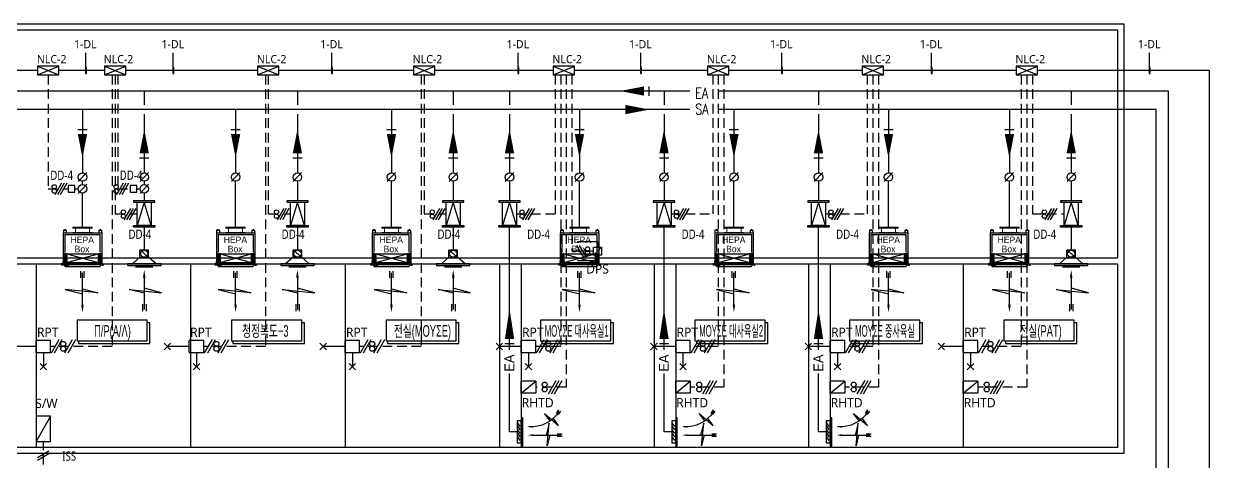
# Model space of a CAD drawing. Header units: millimetres. Extents: x -86 to 11742, y 5229 to 11464.
# Drawn here: x 10368.3 to 10675.2, y 5449.8 to 5563.1 of the extents above; entities that cross this region are included whole.
import ezdxf
from ezdxf.enums import TextEntityAlignment as Align

# ---------------------------------------------------------------- set-up
doc = ezdxf.new("R2010")
doc.units = ezdxf.units.MM
doc.header["$LTSCALE"] = 5
for name, pattern in [('$RECOVER_920808140118-19', [0]), ('CENTER', [2, 1.25, -0.25, 0.25, -0.25]), ('DASHED', [0.75, 0.5, -0.25])]:
    doc.linetypes.add(name, pattern=pattern)
doc.layers.get('0').update_dxf_attribs({"linetype": 'CONTINUOUS'})
for name, color, linetype in [('2', 2, 'CONTINUOUS'), ('7', 7, 'CONTINUOUS'), ('__CONNECTID__', 7, 'CONTINUOUS'), ('AUTO', 7, 'CONTINUOUS'), ('NARA', 8, 'CONTINUOUS'), ('RA', 4, 'CONTINUOUS')]:
    doc.layers.add(name, color=color, linetype=linetype)
doc.styles.add('GHS', font='ROMANS.shx', dxfattribs={"bigfont": 'GHS.shx'})
doc.styles.add('QQ', font='MALGUN.TTF.TTF')
doc.styles.add('SAMOO', font='Gulim.ttf')
doc.styles.get("Standard").update_dxf_attribs({"font": 'SYMBOL'})
pattern_1 = [(45, (-7996.556, -1174.573), (1e-15, 13.147562), [27.89019, -9.29673]), (135, (-7989.982, -1168), (1e-15, 13.147562), [27.89019, -9.29673])]

# ---------------------------------------------------------------- blocks, each defined once
blk = doc.blocks.new('ARW2')
at = {"color": 1}
for p, q in [((-4.35, -2.36), (-4.85, 2.68)), ((-4.85, 2.68), (-4.15, 0)), ((-6.63, 0.28), (-7.69, 0.28)), ((-1.19, 0), (-7.42, 0)), ((-6.63, -0.25), (-7.69, -0.25)), ((-4.93, 0), (-4.35, -2.36))]:
    blk.add_line(p, q, dxfattribs=at)
for points in [[(-1.2, 2.05), (-1.2, 1.65), (0, 1.85)], [(-1.2, 0.2), (-1.2, -0.2), (0, 0)]]:
    blk.add_solid(points, dxfattribs=at)
at = {"layer": 'RA', "color": 1}
for p, q in [((-6.89, 4.56), (-7.41, 5.34)), ((-6.46, 4.84), (-6.98, 5.62)), ((-3.8, 4.84), (-6.93, 2.14)), ((-6.93, 2.14), (-5.76, 3.73)), ((-5.06, 3.17), (-3.8, 4.84))]:
    blk.add_line(p, q, dxfattribs=at)
blk.add_arc((-0.81, 9.23), 7.4, 212.3808, 273.9222, dxfattribs=at)
blk = doc.blocks.new('RG')
at = {"layer": '2'}
for p, q in [((-0.36, -3.35), (-0.36, 3.25)), ((-0.36, 3.25), (0, 3.25)), ((0, 3.25), (0, 2.58)), ((0, 2.58), (0.91, 2.58)), ((0, -2.58), (0, 2.58)), ((0.91, 2.58), (0.91, -2.58)), ((0.91, -2.58), (0, -2.58)), ((0, -2.58), (0, -3.35)), ((0, -3.35), (-0.36, -3.35))]:
    blk.add_line(p, q, dxfattribs=at)
at = {"layer": '2', "color": 5}
for p, q in [((0.22, 1.23), (0.79, 2.1)), ((0.22, 0.44), (0.79, 1.31)), ((0.22, -0.4), (0.79, 0.47)), ((0.22, -1.21), (0.79, -0.34)), ((0.22, -2.05), (0.79, -1.18))]:
    blk.add_line(p, q, dxfattribs=at)
blk = doc.blocks.new('ARW')
at = {"color": 1}
for p, q in [((-41, 663), (-41, 833)), ((0, 0), (0, 790)), ((44, 663), (44, 833)), ((0, 391), (-377, 298)), ((-377, 298), (429, 379)), ((429, 379), (0, 266))]:
    blk.add_line(p, q, dxfattribs=at)
blk.add_solid([(32, 2), (-32, 2), (0, -190)], dxfattribs=at)
blk = doc.blocks.new('A$C7EE361AC')
at = {"color": 5}
blk.add_line((12, 366), (253, 125), dxfattribs=at)
blk.add_circle((133, 246), 121, dxfattribs=at)
at = {"layer": '2'}
for p, q in [((-12, 125), (-265, -99)), ((-12, 125), (-12, 366)), ((277, 366), (-12, 366)), ((-12, 125), (277, 125)), ((277, 125), (277, 366)), ((530, -99), (277, 125)), ((424, -203), (-159, -203))]:
    blk.add_line(p, q, dxfattribs=at)
blk.add_lwpolyline([(697, -99), (-432, -99), (-432, -147), (697, -147)], close=True, dxfattribs=at)
blk = doc.blocks.new('HB-S1')
at = {"layer": '7', "ltscale": 5}
h = blk.add_hatch(dxfattribs=at)
h.set_pattern_fill('AR-HBONE', color=5, scale=0.091503, style=0)
h.set_pattern_definition(pattern_1)
h.paths.add_polyline_path([(-279, 25), (-252, 25), (-252, 163), (-279, 163)])
h = blk.add_hatch(dxfattribs=at)
h.set_pattern_fill('AR-HBONE', color=5, scale=0.091503, style=0)
h.set_pattern_definition(pattern_1)
h.paths.add_polyline_path([(279, 163), (252, 163), (252, 25), (279, 25)])
at = {"color": 2, "linetype": 'Continuous', "lineweight": 15}
for p, q in [((-156, 595), (156, 595)), ((-156, 595), (-156, 588)), ((-156, 581), (-156, 588)), ((-156, 581), (156, 581)), ((131, 581), (-131, 581)), ((-114, 581), (-114, 510)), ((114, 510), (114, 581)), ((156, 588), (156, 595)), ((156, 581), (156, 588)), ((156, 510), (-156, 510)), ((-156, 510), (-156, 503)), ((156, 503), (-156, 503)), ((0, 503), (156, 503)), ((156, 503), (156, 510))]:
    blk.add_line(p, q, dxfattribs=at)
at = {"color": 2, "ltscale": 5}
for p, q in [((-311, 503), (-311, 0)), ((-311, 503), (311, 503)), ((-311, 492), (-311, 0)), ((311, 503), (311, 0)), ((-311, 0), (-343, 0)), ((-343, -11), (-343, 0)), ((-311, 0), (311, 0)), ((311, 0), (343, 0)), ((343, -11), (343, 0)), ((-307, -11), (-343, -11)), ((-337, -11), (-337, -19)), ((-319, -19), (-337, -19)), ((-319, -11), (-319, -19)), ((-307, -11), (307, -11)), ((274, -46), (-274, -46)), ((307, -11), (343, -11)), ((319, -11), (319, -19)), ((319, -19), (337, -19)), ((337, -11), (337, -19))]:
    blk.add_line(p, q, dxfattribs=at)
at = {"ltscale": 5}
for p, q in [((-263, 549), (-308, 549)), ((-308, 549), (-308, 503)), ((-263, 549), (-263, 503)), ((263, 549), (308, 549)), ((263, 549), (263, 503)), ((308, 549), (308, 503))]:
    blk.add_line(p, q, dxfattribs=at)
at = {"color": 5, "linetype": '$RECOVER_920808140118-19', "ltscale": 5}
for p, q in [((-283, 475), (-283, 190)), ((-283, 475), (283, 475)), ((283, 475), (283, 190))]:
    blk.add_line(p, q, dxfattribs=at)
at = {"color": 5, "ltscale": 5}
for p, q in [((-306, 174), (-306, 163)), ((-306, 163), (-252, 163)), ((-306, 21), (-306, 74)), ((-306, 74), (-284, 74)), ((-246, 21), (-306, 21)), ((-298, 145), (-298, 163)), ((-284, 145), (-298, 145)), ((-284, 163), (-284, 145)), ((-284, 74), (-284, 102)), ((-252, 174), (-252, 163)), ((246, 21), (306, 21)), ((252, 174), (252, 163)), ((306, 163), (252, 163)), ((284, 163), (284, 145)), ((284, 145), (298, 145)), ((284, 74), (284, 102)), ((306, 74), (284, 74)), ((298, 145), (298, 163)), ((306, 174), (306, 163)), ((306, 21), (306, 74))]:
    blk.add_line(p, q, dxfattribs=at)
at = {"layer": '7', "color": 1, "linetype": 'CENTER', "ltscale": 5}
for p, q in [((-263, 546), (-308, 546)), ((-285, 563), (-285, 535)), ((263, 546), (308, 546)), ((285, 563), (285, 535)), ((-328, 5), (-328, -30)), ((-291, 177), (-291, 3)), ((291, 177), (291, 3)), ((328, 5), (328, -30))]:
    blk.add_line(p, q, dxfattribs=at)
at = {"layer": '7', "color": 1, "ltscale": 5}
blk.add_line((-316, 44), (-316, 3), dxfattribs=at)
at = {"layer": '7', "color": 5, "linetype": 'DASHED', "ltscale": 5}
for p, q in [((-279, 163), (-279, 25)), ((-252, 163), (-252, 25)), ((252, 163), (252, 25)), ((279, 163), (279, 25))]:
    blk.add_line(p, q, dxfattribs=at)
at = {"layer": '7', "color": 5, "linetype": 'Continuous', "ltscale": 0.3}
for p, q in [((-279, 25), (279, 25)), ((-252, 163), (252, 163)), ((-252, 25), (252, 163)), ((-252, 163), (252, 25))]:
    blk.add_line(p, q, dxfattribs=at)
at = {"layer": '7', "color": 2, "ltscale": 5}
for p, q in [((-274, -46), (-311, -11)), ((274, -46), (311, -11))]:
    blk.add_line(p, q, dxfattribs=at)
at = {"layer": '7', "color": 5, "linetype": 'CENTER'}
for centre in [(-283, -17), (-272, -17), (-272, -28), (-261, -17), (-261, -28), (-261, -39), (-249, -17), (-249, -28), (-249, -39), (-238, -17), (-238, -28), (-226, -17)]:
    blk.add_circle(centre, 4.77, dxfattribs=at)
at = {"layer": '7', "color": 1, "style": 'SAMOO'}
for s, p in [('HEPA', (-3, 390)), ('Box', (-7, 241))]:
    blk.add_text(s, height=106.2, dxfattribs=at).set_placement(p, align=Align.MIDDLE)

msp = doc.modelspace()

# ---------------------------------------------------------------- linework, layer by layer
at = {"layer": 'AUTO', "color": 2}
for p, q in [((10384.23, 5555.57), (10384.23, 5550.25)), ((10406.86, 5555.57), (10406.86, 5550.25)), ((10447.96, 5555.57), (10447.96, 5550.25)), ((10496.2, 5555.57), (10496.2, 5550.25)), ((10527.94, 5555.57), (10527.94, 5550.25)), ((10564.43, 5555.57), (10564.43, 5550.25)), ((10603.22, 5555.57), (10603.22, 5550.25)), ((10659.66, 5555.57), (10659.66, 5550.25)), ((10371.85, 5551.04), (10354.7, 5551.04)), ((10389.15, 5551.04), (10377.4, 5551.04)), ((10384.49, 5551.82), (10384.23, 5551.82)), ((10384.23, 5550.25), (10384.49, 5550.25)), ((10384.49, 5550.25), (10384.49, 5551.82)), ((10428.81, 5551.04), (10394.7, 5551.04)), ((10407.12, 5551.82), (10406.86, 5551.82)), ((10406.86, 5550.25), (10407.12, 5550.25)), ((10407.12, 5550.25), (10407.12, 5551.82)), ((10469.15, 5551.04), (10434.36, 5551.04)), ((10448.23, 5551.82), (10447.96, 5551.82)), ((10447.96, 5550.25), (10448.23, 5550.25)), ((10448.23, 5550.25), (10448.23, 5551.82)), ((10505.32, 5551.04), (10474.7, 5551.04)), ((10496.47, 5551.82), (10496.2, 5551.82)), ((10496.2, 5550.25), (10496.47, 5550.25)), ((10496.47, 5550.25), (10496.47, 5551.82)), ((10545.32, 5551.04), (10510.87, 5551.04)), ((10528.2, 5551.82), (10527.94, 5551.82)), ((10527.94, 5550.25), (10528.2, 5550.25)), ((10528.2, 5550.25), (10528.2, 5551.82)), ((10585.32, 5551.04), (10550.87, 5551.04)), ((10564.69, 5551.82), (10564.43, 5551.82)), ((10564.43, 5550.25), (10564.69, 5550.25)), ((10564.69, 5550.25), (10564.69, 5551.82)), ((10625.23, 5551.04), (10590.87, 5551.04)), ((10603.48, 5551.82), (10603.22, 5551.82)), ((10603.22, 5550.25), (10603.48, 5550.25)), ((10603.48, 5550.25), (10603.48, 5551.82)), ((10675.23, 5551.04), (10630.78, 5551.04)), ((10659.92, 5551.82), (10659.66, 5551.82)), ((10659.66, 5550.25), (10659.92, 5550.25)), ((10659.92, 5550.25), (10659.92, 5551.82)), ((10675.23, 5551.04), (10675.23, 5435.51)), ((10497.08, 5467.46), (10500.84, 5470.54)), ((10537.08, 5467.46), (10540.84, 5470.54)), ((10577.08, 5467.46), (10580.84, 5470.54)), ((10611.53, 5467.46), (10615.29, 5470.54)), ((10375.24, 5461.5), (10371.48, 5454.9))]:
    msp.add_line(p, q, dxfattribs=at)
at = {"layer": 'AUTO'}
for p, q in [((10371.85, 5552.18), (10377.4, 5549.9)), ((10371.85, 5549.9), (10377.4, 5552.18)), ((10371.85, 5552.18), (10377.4, 5549.9)), ((10371.85, 5549.9), (10377.4, 5552.18)), ((10389.15, 5552.18), (10394.7, 5549.9)), ((10389.15, 5549.9), (10394.7, 5552.18)), ((10389.15, 5552.18), (10394.7, 5549.9)), ((10389.15, 5549.9), (10394.7, 5552.18)), ((10428.81, 5552.18), (10434.36, 5549.9)), ((10428.81, 5549.9), (10434.36, 5552.18)), ((10428.81, 5552.18), (10434.36, 5549.9)), ((10428.81, 5549.9), (10434.36, 5552.18)), ((10469.15, 5552.18), (10474.7, 5549.9)), ((10469.15, 5549.9), (10474.7, 5552.18)), ((10469.15, 5552.18), (10474.7, 5549.9)), ((10469.15, 5549.9), (10474.7, 5552.18)), ((10505.32, 5552.18), (10510.87, 5549.9)), ((10505.32, 5549.9), (10510.87, 5552.18)), ((10505.32, 5552.18), (10510.87, 5549.9)), ((10505.32, 5549.9), (10510.87, 5552.18)), ((10545.32, 5552.18), (10550.87, 5549.9)), ((10545.32, 5549.9), (10550.87, 5552.18)), ((10545.32, 5552.18), (10550.87, 5549.9)), ((10545.32, 5549.9), (10550.87, 5552.18)), ((10585.32, 5552.18), (10590.87, 5549.9)), ((10585.32, 5549.9), (10590.87, 5552.18)), ((10585.32, 5552.18), (10590.87, 5549.9)), ((10585.32, 5549.9), (10590.87, 5552.18)), ((10625.23, 5552.18), (10630.78, 5549.9)), ((10625.23, 5549.9), (10630.78, 5552.18)), ((10625.23, 5552.18), (10630.78, 5549.9)), ((10625.23, 5549.9), (10630.78, 5552.18)), ((10378.05, 5521.83), (10376.33, 5518.86)), ((10378.73, 5521.83), (10377.02, 5518.86)), ((10379.42, 5521.83), (10377.7, 5518.86)), ((10394.05, 5521.83), (10392.33, 5518.86)), ((10394.73, 5521.83), (10393.02, 5518.86)), ((10395.42, 5521.83), (10393.7, 5518.86)), ((10395.92, 5515.32), (10394.2, 5512.35)), ((10396.6, 5515.32), (10394.89, 5512.35)), ((10397.29, 5515.32), (10395.58, 5512.35)), ((10435.58, 5515.32), (10433.86, 5512.35)), ((10436.26, 5515.32), (10434.55, 5512.35)), ((10436.95, 5515.32), (10435.23, 5512.35)), ((10475.92, 5515.32), (10474.2, 5512.35)), ((10476.6, 5515.32), (10474.89, 5512.35)), ((10477.29, 5515.32), (10475.58, 5512.35)), ((10499.13, 5515.32), (10497.42, 5512.35)), ((10499.82, 5515.32), (10498.1, 5512.35)), ((10500.5, 5515.32), (10498.79, 5512.35)), ((10539.13, 5515.32), (10537.42, 5512.35)), ((10539.82, 5515.32), (10538.1, 5512.35)), ((10540.5, 5515.32), (10538.79, 5512.35)), ((10579.13, 5515.32), (10577.42, 5512.35)), ((10579.82, 5515.32), (10578.1, 5512.35)), ((10580.5, 5515.32), (10578.79, 5512.35)), ((10634.37, 5515.32), (10632.66, 5512.35)), ((10635.06, 5515.32), (10633.34, 5512.35)), ((10635.74, 5515.32), (10634.03, 5512.35)), ((10511.43, 5505.69), (10513.14, 5502.72)), ((10516.82, 5506.63), (10511.67, 5506.63)), ((10512.11, 5505.69), (10513.83, 5502.72)), ((10516.82, 5506.63), (10516.82, 5505.26)), ((10511.67, 5501.83), (10516.82, 5501.83)), ((10516.82, 5503.21), (10516.82, 5501.83)), ((10371.48, 5479.56), (10365.81, 5479.56)), ((10375.45, 5477.86), (10377.45, 5481.32)), ((10376.25, 5477.86), (10378.25, 5481.32)), ((10378.94, 5477.86), (10380.94, 5481.32)), ((10379.74, 5477.86), (10381.74, 5481.32)), ((10404.62, 5480.41), (10406.31, 5478.71)), ((10404.62, 5478.71), (10406.31, 5480.41)), ((10411.13, 5479.56), (10405.47, 5479.56)), ((10415.11, 5477.86), (10417.11, 5481.32)), ((10415.91, 5477.86), (10417.91, 5481.32)), ((10418.6, 5477.86), (10420.6, 5481.32)), ((10419.4, 5477.86), (10421.4, 5481.32)), ((10444.96, 5480.41), (10446.66, 5478.71)), ((10444.96, 5478.71), (10446.66, 5480.41)), ((10451.48, 5479.56), (10445.81, 5479.56)), ((10455.45, 5477.86), (10457.45, 5481.32)), ((10456.25, 5477.86), (10458.25, 5481.32)), ((10458.94, 5477.86), (10460.94, 5481.32)), ((10459.74, 5477.86), (10461.74, 5481.32)), ((10490.56, 5480.41), (10492.26, 5478.71)), ((10490.56, 5478.71), (10492.26, 5480.41)), ((10497.08, 5479.56), (10491.41, 5479.56)), ((10501.05, 5477.86), (10503.05, 5481.32)), ((10501.85, 5477.86), (10503.85, 5481.32)), ((10504.54, 5477.86), (10506.54, 5481.32)), ((10505.34, 5477.86), (10507.34, 5481.32)), ((10530.56, 5480.41), (10532.26, 5478.71)), ((10530.56, 5478.71), (10532.26, 5480.41)), ((10537.08, 5479.56), (10531.41, 5479.56)), ((10541.05, 5477.86), (10543.05, 5481.32)), ((10541.85, 5477.86), (10543.85, 5481.32)), ((10544.54, 5477.86), (10546.54, 5481.32)), ((10545.34, 5477.86), (10547.34, 5481.32)), ((10570.56, 5480.41), (10572.26, 5478.71)), ((10570.56, 5478.71), (10572.26, 5480.41)), ((10577.08, 5479.56), (10571.41, 5479.56)), ((10581.05, 5477.86), (10583.05, 5481.32)), ((10581.85, 5477.86), (10583.85, 5481.32)), ((10584.54, 5477.86), (10586.54, 5481.32)), ((10585.34, 5477.86), (10587.34, 5481.32)), ((10605.02, 5480.41), (10606.71, 5478.71)), ((10605.02, 5478.71), (10606.71, 5480.41)), ((10611.53, 5479.56), (10605.86, 5479.56)), ((10615.5, 5477.86), (10617.5, 5481.32)), ((10616.3, 5477.86), (10618.3, 5481.32)), ((10618.99, 5477.86), (10620.99, 5481.32)), ((10619.79, 5477.86), (10621.79, 5481.32)), ((10373.36, 5478.02), (10373.36, 5474.32)), ((10413.01, 5478.02), (10413.01, 5474.32)), ((10453.36, 5478.02), (10453.36, 5474.32)), ((10498.96, 5478.02), (10498.96, 5474.32)), ((10538.96, 5478.02), (10538.96, 5474.32)), ((10578.96, 5478.02), (10578.96, 5474.32)), ((10613.41, 5478.02), (10613.41, 5474.32)), ((10372.51, 5473.47), (10374.2, 5475.17)), ((10374.2, 5473.47), (10372.51, 5475.17)), ((10412.17, 5473.47), (10413.86, 5475.17)), ((10413.86, 5473.47), (10412.17, 5475.17)), ((10452.51, 5473.47), (10454.2, 5475.17)), ((10454.2, 5473.47), (10452.51, 5475.17)), ((10498.11, 5473.47), (10499.8, 5475.17)), ((10499.8, 5473.47), (10498.11, 5475.17)), ((10538.11, 5473.47), (10539.8, 5475.17)), ((10539.8, 5473.47), (10538.11, 5475.17)), ((10578.11, 5473.47), (10579.8, 5475.17)), ((10579.8, 5473.47), (10578.11, 5475.17)), ((10612.56, 5473.47), (10614.26, 5475.17)), ((10614.26, 5473.47), (10612.56, 5475.17)), ((10504.1, 5467.3), (10506.1, 5470.76)), ((10504.9, 5467.3), (10506.9, 5470.76)), ((10505.7, 5467.3), (10507.7, 5470.76)), ((10544.1, 5467.3), (10546.1, 5470.76)), ((10544.9, 5467.3), (10546.9, 5470.76)), ((10545.7, 5467.3), (10547.7, 5470.76)), ((10584.1, 5467.3), (10586.1, 5470.76)), ((10584.9, 5467.3), (10586.9, 5470.76)), ((10585.7, 5467.3), (10587.7, 5470.76)), ((10618.55, 5467.3), (10620.55, 5470.76)), ((10619.35, 5467.3), (10621.35, 5470.76)), ((10620.15, 5467.3), (10622.15, 5470.76)), ((10374.81, 5452.39), (10371.85, 5450.68)), ((10374.81, 5451.71), (10371.85, 5449.99))]:
    msp.add_line(p, q, dxfattribs=at)
at = {"layer": 'AUTO', "color": 4, "linetype": 'DASHED'}
for p, q in [((10374.62, 5549.9), (10374.62, 5520.37)), ((10391.2, 5549.9), (10391.2, 5479.56)), ((10391.92, 5549.9), (10391.92, 5513.86)), ((10392.65, 5549.9), (10392.65, 5520.37)), ((10430.86, 5549.9), (10430.86, 5479.56)), ((10431.58, 5549.9), (10431.58, 5513.86)), ((10471.2, 5549.9), (10471.2, 5479.56)), ((10471.92, 5549.9), (10471.92, 5513.86)), ((10505.85, 5549.9), (10505.85, 5513.86)), ((10507.3, 5549.9), (10507.3, 5479.56)), ((10508.75, 5549.9), (10508.75, 5469)), ((10510.19, 5549.9), (10510.19, 5504.23)), ((10546.65, 5549.9), (10546.65, 5513.86)), ((10548.1, 5549.9), (10548.1, 5479.56)), ((10549.54, 5549.9), (10549.54, 5469)), ((10586.65, 5549.9), (10586.65, 5513.86)), ((10588.1, 5549.9), (10588.1, 5479.56)), ((10589.54, 5549.9), (10589.54, 5469)), ((10626.56, 5549.9), (10626.56, 5479.56)), ((10628.01, 5549.9), (10628.01, 5469)), ((10629.46, 5549.9), (10629.46, 5513.86)), ((10374.62, 5520.37), (10379.8, 5520.37)), ((10392.65, 5520.37), (10395.8, 5520.37)), ((10391.92, 5513.86), (10397.67, 5513.86)), ((10431.58, 5513.86), (10437.32, 5513.86)), ((10471.92, 5513.86), (10477.67, 5513.86)), ((10495.86, 5513.86), (10505.85, 5513.86)), ((10535.86, 5513.86), (10546.65, 5513.86)), ((10575.86, 5513.86), (10586.65, 5513.86)), ((10629.46, 5513.86), (10637.67, 5513.86)), ((10515.79, 5504.23), (10510.19, 5504.23)), ((10391.2, 5479.56), (10375.24, 5479.56)), ((10430.86, 5479.56), (10414.89, 5479.56)), ((10471.2, 5479.56), (10455.24, 5479.56)), ((10507.3, 5479.56), (10500.84, 5479.56)), ((10548.1, 5479.56), (10540.84, 5479.56)), ((10588.1, 5479.56), (10580.84, 5479.56)), ((10626.56, 5479.56), (10615.29, 5479.56)), ((10508.75, 5469), (10500.84, 5469)), ((10549.54, 5469), (10540.84, 5469)), ((10589.54, 5469), (10580.84, 5469)), ((10628.01, 5469), (10615.29, 5469)), ((10373.36, 5445.22), (10373.36, 5454.9))]:
    msp.add_line(p, q, dxfattribs=at)
at = {"layer": 'AUTO', "color": 3}
for p, q in [((10515.79, 5503.21), (10517.85, 5505.26)), ((10515.79, 5503.21), (10515.79, 5505.26)), ((10515.79, 5505.26), (10517.85, 5505.26)), ((10517.85, 5505.26), (10517.85, 5503.21)), ((10517.85, 5503.21), (10515.79, 5503.21)), ((10375.24, 5481.1), (10371.48, 5481.1)), ((10371.48, 5478.02), (10371.48, 5481.1)), ((10375.24, 5478.02), (10375.24, 5481.1)), ((10414.89, 5481.1), (10411.13, 5481.1)), ((10411.13, 5478.02), (10411.13, 5481.1)), ((10414.89, 5478.02), (10414.89, 5481.1)), ((10455.24, 5481.1), (10451.48, 5481.1)), ((10451.48, 5478.02), (10451.48, 5481.1)), ((10455.24, 5478.02), (10455.24, 5481.1)), ((10500.84, 5481.1), (10497.08, 5481.1)), ((10497.08, 5478.02), (10497.08, 5481.1)), ((10500.84, 5478.02), (10500.84, 5481.1)), ((10540.84, 5481.1), (10537.08, 5481.1)), ((10537.08, 5478.02), (10537.08, 5481.1)), ((10540.84, 5478.02), (10540.84, 5481.1)), ((10580.84, 5481.1), (10577.08, 5481.1)), ((10577.08, 5478.02), (10577.08, 5481.1)), ((10580.84, 5478.02), (10580.84, 5481.1)), ((10615.29, 5481.1), (10611.53, 5481.1)), ((10611.53, 5478.02), (10611.53, 5481.1)), ((10615.29, 5478.02), (10615.29, 5481.1)), ((10371.48, 5478.02), (10375.24, 5478.02)), ((10411.13, 5478.02), (10414.89, 5478.02)), ((10451.48, 5478.02), (10455.24, 5478.02)), ((10497.08, 5478.02), (10500.84, 5478.02)), ((10537.08, 5478.02), (10540.84, 5478.02)), ((10577.08, 5478.02), (10580.84, 5478.02)), ((10611.53, 5478.02), (10615.29, 5478.02)), ((10497.08, 5467.46), (10497.08, 5470.54)), ((10500.84, 5470.54), (10497.08, 5470.54)), ((10500.84, 5470.54), (10500.84, 5467.46)), ((10537.08, 5467.46), (10537.08, 5470.54)), ((10540.84, 5470.54), (10537.08, 5470.54)), ((10540.84, 5470.54), (10540.84, 5467.46)), ((10577.08, 5467.46), (10577.08, 5470.54)), ((10580.84, 5470.54), (10577.08, 5470.54)), ((10580.84, 5470.54), (10580.84, 5467.46)), ((10611.53, 5467.46), (10611.53, 5470.54)), ((10615.29, 5470.54), (10611.53, 5470.54)), ((10615.29, 5470.54), (10615.29, 5467.46)), ((10500.84, 5467.46), (10497.08, 5467.46)), ((10540.84, 5467.46), (10537.08, 5467.46)), ((10580.84, 5467.46), (10577.08, 5467.46)), ((10615.29, 5467.46), (10611.53, 5467.46)), ((10375.24, 5461.5), (10371.48, 5461.5)), ((10371.48, 5461.5), (10371.48, 5454.9)), ((10375.24, 5454.9), (10375.24, 5461.5)), ((10371.48, 5454.9), (10375.24, 5454.9))]:
    msp.add_line(p, q, dxfattribs=at)
at = {"layer": 'AUTO'}
for points in [[(10371.85, 5549.9), (10377.4, 5549.9), (10377.4, 5552.18), (10371.85, 5552.18)], [(10371.85, 5549.9), (10377.4, 5549.9), (10377.4, 5552.18), (10371.85, 5552.18)], [(10389.15, 5549.9), (10394.7, 5549.9), (10394.7, 5552.18), (10389.15, 5552.18)], [(10389.15, 5549.9), (10394.7, 5549.9), (10394.7, 5552.18), (10389.15, 5552.18)], [(10428.81, 5549.9), (10434.36, 5549.9), (10434.36, 5552.18), (10428.81, 5552.18)], [(10428.81, 5549.9), (10434.36, 5549.9), (10434.36, 5552.18), (10428.81, 5552.18)], [(10469.15, 5549.9), (10474.7, 5549.9), (10474.7, 5552.18), (10469.15, 5552.18)], [(10469.15, 5549.9), (10474.7, 5549.9), (10474.7, 5552.18), (10469.15, 5552.18)], [(10505.32, 5549.9), (10510.87, 5549.9), (10510.87, 5552.18), (10505.32, 5552.18)], [(10505.32, 5549.9), (10510.87, 5549.9), (10510.87, 5552.18), (10505.32, 5552.18)], [(10545.32, 5549.9), (10550.87, 5549.9), (10550.87, 5552.18), (10545.32, 5552.18)], [(10545.32, 5549.9), (10550.87, 5549.9), (10550.87, 5552.18), (10545.32, 5552.18)], [(10585.32, 5549.9), (10590.87, 5549.9), (10590.87, 5552.18), (10585.32, 5552.18)], [(10585.32, 5549.9), (10590.87, 5549.9), (10590.87, 5552.18), (10585.32, 5552.18)], [(10625.23, 5549.9), (10630.78, 5549.9), (10630.78, 5552.18), (10625.23, 5552.18)], [(10625.23, 5549.9), (10630.78, 5549.9), (10630.78, 5552.18), (10625.23, 5552.18)]]:
    msp.add_lwpolyline(points, close=True, dxfattribs=at)
for centre, radius in [((10376.18, 5520.9), 0.549), ((10376.18, 5519.8), 0.549), ((10392.18, 5520.9), 0.549), ((10392.18, 5519.8), 0.549), ((10394.06, 5514.38), 0.549), ((10394.06, 5513.29), 0.549), ((10433.71, 5514.38), 0.549), ((10433.71, 5513.29), 0.549), ((10474.06, 5514.38), 0.549), ((10474.06, 5513.29), 0.549), ((10497.27, 5514.38), 0.549), ((10497.27, 5513.29), 0.549), ((10537.27, 5514.38), 0.549), ((10537.27, 5513.29), 0.549), ((10577.27, 5514.38), 0.549), ((10577.27, 5513.29), 0.549), ((10632.51, 5514.38), 0.549), ((10632.51, 5513.29), 0.549), ((10514.24, 5504.81), 0.549), ((10514.24, 5503.71), 0.549), ((10378.51, 5480.23), 0.64), ((10378.51, 5478.95), 0.64), ((10418.16, 5480.23), 0.64), ((10418.16, 5478.95), 0.64), ((10458.51, 5480.23), 0.64), ((10458.51, 5478.95), 0.64), ((10504.11, 5480.23), 0.64), ((10504.11, 5478.95), 0.64), ((10544.11, 5480.23), 0.64), ((10544.11, 5478.95), 0.64), ((10584.11, 5480.23), 0.64), ((10584.11, 5478.95), 0.64), ((10618.56, 5480.23), 0.64), ((10618.56, 5478.95), 0.64), ((10503.15, 5469.67), 0.64), ((10543.15, 5469.67), 0.64), ((10583.15, 5469.67), 0.64), ((10617.6, 5469.67), 0.64), ((10503.15, 5468.39), 0.64), ((10543.15, 5468.39), 0.64), ((10583.15, 5468.39), 0.64), ((10617.6, 5468.39), 0.64)]:
    msp.add_circle(centre, radius, dxfattribs=at)
at = {"layer": 'NARA', "color": 8}
for p, q in [((10222.46, 5563.15), (10653.08, 5563.15)), ((10653.08, 5563.15), (10653.08, 5451.78)), ((10331.48, 5561.55), (10651.48, 5561.55)), ((10651.48, 5561.55), (10651.48, 5502.52)), ((10530.08, 5546.92), (10530.08, 5544.5)), ((10540.7, 5545.71), (10324.26, 5545.71)), ((10399.48, 5545.71), (10399.48, 5542.11)), ((10439.13, 5545.71), (10439.13, 5542.11)), ((10479.48, 5545.71), (10479.48, 5542.11)), ((10494.05, 5545.71), (10494.05, 5542.11)), ((10534.05, 5545.71), (10534.05, 5542.11)), ((10664.68, 5545.71), (10547.99, 5545.71)), ((10574.05, 5545.71), (10574.05, 5542.11)), ((10639.48, 5545.71), (10639.48, 5542.11)), ((10664.68, 5430.19), (10664.68, 5545.71)), ((10540.7, 5540.91), (10324.26, 5540.91)), ((10383.48, 5540.91), (10383.48, 5524.5)), ((10423.13, 5540.91), (10423.13, 5524.5)), ((10463.48, 5540.91), (10463.48, 5524.5)), ((10512.16, 5540.91), (10512.16, 5524.5)), ((10661.48, 5540.91), (10547.99, 5540.91)), ((10552.16, 5540.91), (10552.16, 5524.5)), ((10592.16, 5540.91), (10592.16, 5524.5)), ((10623.48, 5540.91), (10623.48, 5524.5)), ((10661.48, 5425.39), (10661.48, 5540.91)), ((10399.48, 5539.71), (10399.48, 5524.5)), ((10439.13, 5539.71), (10439.13, 5524.5)), ((10479.48, 5539.71), (10479.48, 5524.5)), ((10494.05, 5539.71), (10494.05, 5524.5)), ((10534.05, 5539.71), (10534.05, 5524.5)), ((10574.05, 5539.71), (10574.05, 5524.5)), ((10639.48, 5539.71), (10639.48, 5524.5)), ((10382.27, 5535.77), (10384.68, 5535.77)), ((10421.93, 5535.77), (10424.34, 5535.77)), ((10462.27, 5535.77), (10464.68, 5535.77)), ((10510.95, 5535.77), (10513.37, 5535.77)), ((10550.95, 5535.77), (10553.37, 5535.77)), ((10590.95, 5535.77), (10593.37, 5535.77)), ((10622.27, 5535.77), (10624.68, 5535.77)), ((10398.27, 5528.37), (10400.68, 5528.37)), ((10437.93, 5528.37), (10440.34, 5528.37)), ((10478.27, 5528.37), (10480.68, 5528.37)), ((10492.84, 5528.37), (10495.26, 5528.37)), ((10532.84, 5528.37), (10535.26, 5528.37)), ((10572.84, 5528.37), (10575.26, 5528.37)), ((10638.27, 5528.37), (10640.68, 5528.37)), ((10383.48, 5521.46), (10383.48, 5522.32)), ((10399.48, 5522.32), (10399.48, 5521.46)), ((10399.48, 5522.32), (10399.48, 5521.46)), ((10423.13, 5510.43), (10423.13, 5522.32)), ((10439.13, 5522.32), (10439.13, 5517.24)), ((10439.13, 5522.32), (10439.13, 5517.24)), ((10463.48, 5510.43), (10463.48, 5522.32)), ((10479.48, 5522.32), (10479.48, 5517.24)), ((10479.48, 5522.32), (10479.48, 5517.24)), ((10494.05, 5522.32), (10494.05, 5517.24)), ((10494.05, 5522.32), (10494.05, 5517.24)), ((10512.16, 5510.43), (10512.16, 5522.32)), ((10534.05, 5522.32), (10534.05, 5517.24)), ((10534.05, 5522.32), (10534.05, 5517.24)), ((10552.16, 5510.43), (10552.16, 5522.32)), ((10574.05, 5522.32), (10574.05, 5517.24)), ((10574.05, 5522.32), (10574.05, 5517.24)), ((10592.16, 5510.43), (10592.16, 5522.32)), ((10623.48, 5510.43), (10623.48, 5522.32)), ((10639.48, 5522.32), (10639.48, 5517.24)), ((10639.48, 5522.32), (10639.48, 5517.24)), ((10381.52, 5520.37), (10382.39, 5520.37)), ((10383.48, 5510.43), (10383.48, 5519.28)), ((10397.52, 5520.37), (10398.39, 5520.37)), ((10399.48, 5519.28), (10399.48, 5517.24)), ((10399.48, 5519.28), (10399.48, 5517.24)), ((10399.48, 5516.88), (10397.67, 5510.85)), ((10401.29, 5510.85), (10399.48, 5516.88)), ((10439.13, 5516.88), (10437.32, 5510.85)), ((10440.94, 5510.85), (10439.13, 5516.88)), ((10479.48, 5516.88), (10477.67, 5510.85)), ((10481.29, 5510.85), (10479.48, 5516.88)), ((10494.05, 5516.88), (10492.24, 5510.85)), ((10495.86, 5510.85), (10494.05, 5516.88)), ((10534.05, 5516.88), (10532.24, 5510.85)), ((10535.86, 5510.85), (10534.05, 5516.88)), ((10574.05, 5516.88), (10572.24, 5510.85)), ((10575.86, 5510.85), (10574.05, 5516.88)), ((10639.48, 5516.88), (10637.67, 5510.85)), ((10641.29, 5510.85), (10639.48, 5516.88)), ((10399.48, 5510.48), (10399.48, 5504.5)), ((10399.48, 5510.48), (10399.48, 5504.5)), ((10439.13, 5510.48), (10439.13, 5504.5)), ((10439.13, 5510.48), (10439.13, 5504.5)), ((10479.48, 5510.48), (10479.48, 5504.5)), ((10479.48, 5510.48), (10479.48, 5504.5)), ((10494.05, 5478.69), (10494.05, 5510.48)), ((10534.05, 5478.69), (10534.05, 5510.48)), ((10574.05, 5478.69), (10574.05, 5510.48)), ((10639.48, 5510.48), (10639.48, 5504.5)), ((10639.48, 5510.48), (10639.48, 5504.5)), ((10331.48, 5502.52), (10651.48, 5502.52)), ((10331.48, 5500.92), (10651.48, 5500.92)), ((10371.48, 5500.92), (10371.48, 5453.38)), ((10411.48, 5500.92), (10411.48, 5453.38)), ((10451.48, 5500.92), (10451.48, 5453.38)), ((10491.48, 5500.92), (10491.48, 5453.38)), ((10491.48, 5500.92), (10491.48, 5453.38)), ((10497.08, 5500.92), (10497.08, 5453.38)), ((10531.48, 5500.92), (10531.48, 5453.38)), ((10531.48, 5500.92), (10531.48, 5453.38)), ((10537.08, 5500.92), (10537.08, 5453.38)), ((10571.48, 5500.92), (10571.48, 5453.38)), ((10577.08, 5500.92), (10577.08, 5453.38)), ((10611.48, 5500.92), (10611.48, 5453.38)), ((10611.48, 5500.92), (10611.48, 5453.38)), ((10651.48, 5500.92), (10651.48, 5453.38)), ((10651.48, 5500.92), (10651.48, 5453.38)), ((10651.48, 5500.92), (10651.48, 5453.38)), ((10651.48, 5500.92), (10651.48, 5453.38)), ((10651.48, 5500.92), (10651.48, 5453.38)), ((10653.08, 5500.92), (10653.08, 5453.38)), ((10492.84, 5480.31), (10495.26, 5480.31)), ((10532.84, 5480.31), (10535.26, 5480.31)), ((10572.84, 5480.31), (10575.26, 5480.31)), ((10494.05, 5457.44), (10494.05, 5472.56)), ((10534.05, 5457.44), (10534.05, 5472.56)), ((10574.05, 5457.44), (10574.05, 5472.56)), ((10496.07, 5457.44), (10494.05, 5457.44)), ((10536.07, 5457.44), (10534.05, 5457.44)), ((10576.07, 5457.44), (10574.05, 5457.44)), ((10653.08, 5451.78), (10222.46, 5451.78)), ((10651.48, 5453.38), (10331.48, 5453.38))]:
    msp.add_line(p, q, dxfattribs=at)
at = {"layer": 'NARA', "color": 8, "linetype": 'Continuous'}
for p, q in [((10382.39, 5522.24), (10384.57, 5524.58)), ((10398.39, 5522.24), (10400.57, 5524.58)), ((10422.05, 5522.24), (10424.22, 5524.58)), ((10438.05, 5522.24), (10440.22, 5524.58)), ((10462.39, 5522.24), (10464.57, 5524.58)), ((10478.39, 5522.24), (10480.57, 5524.58)), ((10492.96, 5522.24), (10495.14, 5524.58)), ((10511.07, 5522.24), (10513.25, 5524.58)), ((10532.96, 5522.24), (10535.14, 5524.58)), ((10551.07, 5522.24), (10553.25, 5524.58)), ((10572.96, 5522.24), (10575.14, 5524.58)), ((10591.07, 5522.24), (10593.25, 5524.58)), ((10622.39, 5522.24), (10624.57, 5524.58)), ((10638.39, 5522.24), (10640.57, 5524.58)), ((10381.52, 5521.24), (10379.8, 5521.24)), ((10379.8, 5521.24), (10379.8, 5519.51)), ((10379.8, 5519.51), (10381.52, 5519.51)), ((10381.52, 5519.51), (10381.52, 5521.24)), ((10382.39, 5519.2), (10384.57, 5521.55)), ((10397.52, 5521.24), (10395.8, 5521.24)), ((10395.8, 5521.24), (10395.8, 5519.51)), ((10395.8, 5519.51), (10397.52, 5519.51)), ((10397.52, 5519.51), (10397.52, 5521.24)), ((10398.39, 5519.2), (10400.57, 5521.55))]:
    msp.add_line(p, q, dxfattribs=at)
at = {"layer": 'NARA', "color": 8}
for points in [[(10522.67, 5545.71, 0, 2.41, 0), (10528.9, 5545.71, 2.41, 2.41, 0)], [(10530.27, 5540.91, 0, 2.41, 0), (10524.05, 5540.91, 2.41, 2.41, 0)], [(10383.48, 5528.37, 0, 2.41, 0), (10383.48, 5534.59, 2.41, 2.41, 0)], [(10399.48, 5535.77, 0, 2.41, 0), (10399.48, 5529.55, 2.41, 2.41, 0)], [(10423.13, 5528.37, 0, 2.41, 0), (10423.13, 5534.59, 2.41, 2.41, 0)], [(10439.13, 5535.77, 0, 2.41, 0), (10439.13, 5529.55, 2.41, 2.41, 0)], [(10463.48, 5528.37, 0, 2.41, 0), (10463.48, 5534.59, 2.41, 2.41, 0)], [(10479.48, 5535.77, 0, 2.41, 0), (10479.48, 5529.55, 2.41, 2.41, 0)], [(10494.05, 5535.77, 0, 2.41, 0), (10494.05, 5529.55, 2.41, 2.41, 0)], [(10512.16, 5528.37, 0, 2.41, 0), (10512.16, 5534.59, 2.41, 2.41, 0)], [(10534.05, 5535.77, 0, 2.41, 0), (10534.05, 5529.55, 2.41, 2.41, 0)], [(10552.16, 5528.37, 0, 2.41, 0), (10552.16, 5534.59, 2.41, 2.41, 0)], [(10574.05, 5535.77, 0, 2.41, 0), (10574.05, 5529.55, 2.41, 2.41, 0)], [(10592.16, 5528.37, 0, 2.41, 0), (10592.16, 5534.59, 2.41, 2.41, 0)], [(10623.48, 5528.37, 0, 2.41, 0), (10623.48, 5534.59, 2.41, 2.41, 0)], [(10639.48, 5535.77, 0, 2.41, 0), (10639.48, 5529.55, 2.41, 2.41, 0)], [(10494.05, 5489.31, 0, 2.41, 0), (10494.05, 5481.49, 2.41, 2.41, 0)], [(10534.05, 5489.31, 0, 2.41, 0), (10534.05, 5481.49, 2.41, 2.41, 0)], [(10574.05, 5489.31, 0, 2.41, 0), (10574.05, 5481.49, 2.41, 2.41, 0)]]:
    msp.add_lwpolyline(points, format="xyseb", dxfattribs=at)
for points in [[(10396.7, 5517.24), (10396.7, 5516.88), (10402.25, 5516.88), (10402.25, 5517.24)], [(10397.67, 5516.88), (10401.29, 5516.88), (10401.29, 5510.85), (10397.67, 5510.85)], [(10436.36, 5517.24), (10436.36, 5516.88), (10441.91, 5516.88), (10441.91, 5517.24)], [(10437.32, 5516.88), (10440.94, 5516.88), (10440.94, 5510.85), (10437.32, 5510.85)], [(10476.7, 5517.24), (10476.7, 5516.88), (10482.25, 5516.88), (10482.25, 5517.24)], [(10477.67, 5516.88), (10481.29, 5516.88), (10481.29, 5510.85), (10477.67, 5510.85)], [(10491.28, 5517.24), (10491.28, 5516.88), (10496.83, 5516.88), (10496.83, 5517.24)], [(10492.24, 5516.88), (10495.86, 5516.88), (10495.86, 5510.85), (10492.24, 5510.85)], [(10531.28, 5517.24), (10531.28, 5516.88), (10536.83, 5516.88), (10536.83, 5517.24)], [(10532.24, 5516.88), (10535.86, 5516.88), (10535.86, 5510.85), (10532.24, 5510.85)], [(10571.28, 5517.24), (10571.28, 5516.88), (10576.83, 5516.88), (10576.83, 5517.24)], [(10572.24, 5516.88), (10575.86, 5516.88), (10575.86, 5510.85), (10572.24, 5510.85)], [(10636.7, 5517.24), (10636.7, 5516.88), (10642.25, 5516.88), (10642.25, 5517.24)], [(10637.67, 5516.88), (10641.29, 5516.88), (10641.29, 5510.85), (10637.67, 5510.85)], [(10396.7, 5510.48), (10396.7, 5510.85), (10402.25, 5510.85), (10402.25, 5510.48)], [(10436.36, 5510.48), (10436.36, 5510.85), (10441.91, 5510.85), (10441.91, 5510.48)], [(10476.7, 5510.48), (10476.7, 5510.85), (10482.25, 5510.85), (10482.25, 5510.48)], [(10491.28, 5510.48), (10491.28, 5510.85), (10496.83, 5510.85), (10496.83, 5510.48)], [(10531.28, 5510.48), (10531.28, 5510.85), (10536.83, 5510.85), (10536.83, 5510.48)], [(10571.28, 5510.48), (10571.28, 5510.85), (10576.83, 5510.85), (10576.83, 5510.48)], [(10636.7, 5510.48), (10636.7, 5510.85), (10642.25, 5510.85), (10642.25, 5510.48)], [(10382.07, 5486.34), (10382.07, 5481.01), (10400.26, 5481.01), (10400.26, 5486.34)], [(10422.07, 5486.34), (10422.07, 5481.01), (10440.26, 5481.01), (10440.26, 5486.34)], [(10462.07, 5486.34), (10462.07, 5481.01), (10480.26, 5481.01), (10480.26, 5486.34)], [(10502.07, 5486.34), (10502.07, 5481.01), (10520.26, 5481.01), (10520.26, 5486.34)], [(10542.07, 5486.34), (10542.07, 5481.01), (10560.26, 5481.01), (10560.26, 5486.34)], [(10582.07, 5486.34), (10582.07, 5481.01), (10600.26, 5481.01), (10600.26, 5486.34)], [(10622.07, 5486.34), (10622.07, 5481.01), (10640.26, 5481.01), (10640.26, 5486.34)]]:
    msp.add_lwpolyline(points, close=True, dxfattribs=at)
for points in [[(10382.44, 5481.01), (10382.44, 5480.34), (10400.96, 5480.34), (10400.96, 5485.67), (10400.29, 5485.67)], [(10422.44, 5481.01), (10422.44, 5480.34), (10440.96, 5480.34), (10440.96, 5485.67), (10440.29, 5485.67)], [(10462.44, 5481.01), (10462.44, 5480.34), (10480.96, 5480.34), (10480.96, 5485.67), (10480.29, 5485.67)], [(10502.44, 5481.01), (10502.44, 5480.34), (10520.96, 5480.34), (10520.96, 5485.67), (10520.29, 5485.67)], [(10542.44, 5481.01), (10542.44, 5480.34), (10560.96, 5480.34), (10560.96, 5485.67), (10560.29, 5485.67)], [(10582.44, 5481.01), (10582.44, 5480.34), (10600.96, 5480.34), (10600.96, 5485.67), (10600.29, 5485.67)], [(10622.44, 5481.01), (10622.44, 5480.34), (10640.96, 5480.34), (10640.96, 5485.67), (10640.29, 5485.67)]]:
    msp.add_lwpolyline(points, dxfattribs=at)
at = {"layer": 'NARA', "color": 8, "linetype": 'Continuous'}
for centre in [(10383.48, 5523.41), (10399.48, 5523.41), (10423.13, 5523.41), (10439.13, 5523.41), (10463.48, 5523.41), (10479.48, 5523.41), (10494.05, 5523.41), (10512.16, 5523.41), (10534.05, 5523.41), (10552.16, 5523.41), (10574.05, 5523.41), (10592.16, 5523.41), (10623.48, 5523.41), (10639.48, 5523.41), (10383.48, 5520.37), (10399.48, 5520.37)]:
    msp.add_circle(centre, 1.09, dxfattribs=at)

# ---------------------------------------------------------------- block references
at = {"layer": 'NARA', "color": 8}
for name, p, xscale, yscale, zscale in [('HB-S1', (10383.48, 5500.92), 0.016, 0.016, 0.016), ('HB-S1', (10423.13, 5500.92), 0.016, 0.016, 0.016), ('HB-S1', (10463.48, 5500.92), 0.016, 0.016, 0.016), ('HB-S1', (10512.16, 5500.92), 0.016, 0.016, 0.016), ('HB-S1', (10552.16, 5500.92), 0.016, 0.016, 0.016), ('HB-S1', (10592.16, 5500.92), 0.016, 0.016, 0.016), ('HB-S1', (10623.48, 5500.92), 0.016, 0.016, 0.016), ('A$C7EE361AC', (10398.46, 5501.68), 0.007679999998211707, 0.007679999998211707, 0.007679999998211707), ('A$C7EE361AC', (10438.12, 5501.68), 0.007679999998211707, 0.007679999998211707, 0.007679999998211707), ('A$C7EE361AC', (10478.46, 5501.68), 0.007679999998211707, 0.007679999998211707, 0.007679999998211707), ('A$C7EE361AC', (10638.46, 5501.68), 0.007679999998211707, 0.007679999998211707, 0.007679999998211707), ('ARW', (10383.48, 5490.36), -0.01044911434315145, 0.01044911435432732, 0.01044911435114711), ('ARW', (10423.13, 5490.36), -0.01044911434315145, 0.01044911435432732, 0.01044911435114711), ('ARW', (10463.48, 5490.36), -0.01044911434315145, 0.01044911435432732, 0.01044911435114711), ('ARW', (10512.16, 5490.36), -0.01044911434315145, 0.01044911435432732, 0.01044911435114711), ('ARW', (10552.16, 5490.36), -0.01044911434315145, 0.01044911435432732, 0.01044911435114711), ('ARW', (10592.16, 5490.36), -0.01044911434315145, 0.01044911435432732, 0.01044911435114711), ('ARW', (10623.48, 5490.36), -0.01044911434315145, 0.01044911435432732, 0.01044911435114711), ('RG', (10497.08, 5457.44), -1.114712566196919, 1.114712566182017, 1.114712566207093), ('ARW2', (10498.71, 5456.58), -1.163313206851483, 1.163313206836581, 1.163313206848775), ('RG', (10537.08, 5457.44), -1.114712566196919, 1.114712566182017, 1.114712566207093), ('ARW2', (10538.71, 5456.58), -1.163313206851483, 1.163313206836581, 1.163313206848775), ('RG', (10577.08, 5457.44), -1.114712566196919, 1.114712566182017, 1.114712566207093), ('ARW2', (10578.71, 5456.58), -1.163313206851483, 1.163313206836581, 1.163313206848775)]:
    msp.add_blockref(name, p, dxfattribs=dict(at, xscale=xscale, yscale=yscale, zscale=zscale))
at = {"layer": 'NARA', "color": 8, "xscale": -0.01044911434315145, "yscale": 0.01044911435432732, "zscale": 0.01044911435114711, "rotation": 180}
for p in [(10399.48, 5497.39), (10439.13, 5497.39), (10479.48, 5497.39), (10639.48, 5497.39)]:
    msp.add_blockref('ARW', p, dxfattribs=at)

# ---------------------------------------------------------------- texts
at = {"layer": '__CONNECTID__', "color": 4, "style": 'QQ'}
msp.add_text('DPS', height=2.4, dxfattribs=at).set_placement((10513.89, 5498.43))
at = {"layer": 'AUTO', "color": 2, "style": 'QQ'}
for p in [(10384.23, 5557.84), (10406.86, 5557.84), (10447.96, 5557.84), (10496.2, 5557.84), (10527.94, 5557.84), (10564.43, 5557.84), (10603.22, 5557.84), (10659.66, 5557.84)]:
    msp.add_text('1-DL', height=2.1, dxfattribs=at).set_placement(p, align=Align.MIDDLE_CENTER)
for s, height, p in [('NLC-2', 2.1, (10371.66, 5552.92)), ('NLC-2', 2.1, (10388.96, 5552.92)), ('NLC-2', 2.1, (10428.62, 5552.92)), ('NLC-2', 2.1, (10468.96, 5552.92)), ('NLC-2', 2.1, (10505.13, 5552.92)), ('NLC-2', 2.1, (10545.13, 5552.92)), ('NLC-2', 2.1, (10585.13, 5552.92)), ('NLC-2', 2.1, (10625.04, 5552.92)), ('RPT', 2.4, (10371.69, 5482.02)), ('RPT', 2.4, (10411.35, 5482.02)), ('RPT', 2.4, (10451.69, 5482.02)), ('RPT', 2.4, (10497.29, 5482.02)), ('RPT', 2.4, (10537.29, 5482.02)), ('RPT', 2.4, (10577.29, 5482.02)), ('RPT', 2.4, (10611.75, 5482.02)), ('S/W', 2.4, (10371.24, 5463.59)), ('RHTD', 2.4, (10497.2, 5463.78)), ('RHTD', 2.4, (10537.2, 5463.78)), ('RHTD', 2.4, (10577.2, 5463.78)), ('RHTD', 2.4, (10611.65, 5463.78))]:
    msp.add_text(s, height=height, dxfattribs=at).set_placement(p)
at = {"layer": 'AUTO', "color": 2, "style": 'QQ', "width": 0.8}
for s, p in [('DD-4', (10375.15, 5522.69)), ('DD-4', (10393.12, 5522.69)), ('DD-4', (10395.4, 5507.42)), ('DD-4', (10435.06, 5507.42)), ('DD-4', (10475.4, 5507.42)), ('DD-4', (10498.61, 5507.42)), ('DD-4', (10538.61, 5507.42)), ('DD-4', (10578.61, 5507.42)), ('DD-4', (10629.67, 5507.42)), ('ISS', (10378.24, 5449.95))]:
    msp.add_text(s, height=2.4, dxfattribs=at).set_placement(p)
at = {"layer": 'NARA', "color": 8, "style": 'GHS', "width": 0.8}
for s, p in [('EA', (10542.09, 5543.8)), ('SA', (10542.09, 5539.67))]:
    msp.add_text(s, height=2.7, dxfattribs=at).set_placement(p)
at = {"layer": 'NARA', "color": 8}
for s, width, p in [('청정복도-3', 0.6, (10424.82, 5482.06)), ('전실(MOUSE)', 0.6, (10464.1, 5482.06)), ('MOUSE 대사육실1', 0.5, (10503.17, 5482.06)), ('MOUSE 대사육실2', 0.5, (10543.17, 5482.06)), ('MOUSE 중사육실', 0.5, (10583.54, 5482.06)), ('전실(RAT)', 0.6, (10626.09, 5482.06)), ('P/R(A/L)', 0.6, (10386.5, 5482.06))]:
    msp.add_text(s, height=3, dxfattribs=dict(at, width=width)).set_placement(p)
at = {"layer": 'NARA', "color": 8, "style": 'SAMOO'}
for p in [(10495.29, 5473), (10535.29, 5473), (10575.29, 5473)]:
    msp.add_text('EA', height=2.56, rotation=90, dxfattribs=at).set_placement(p)

doc.saveas('drawing.dxf')
